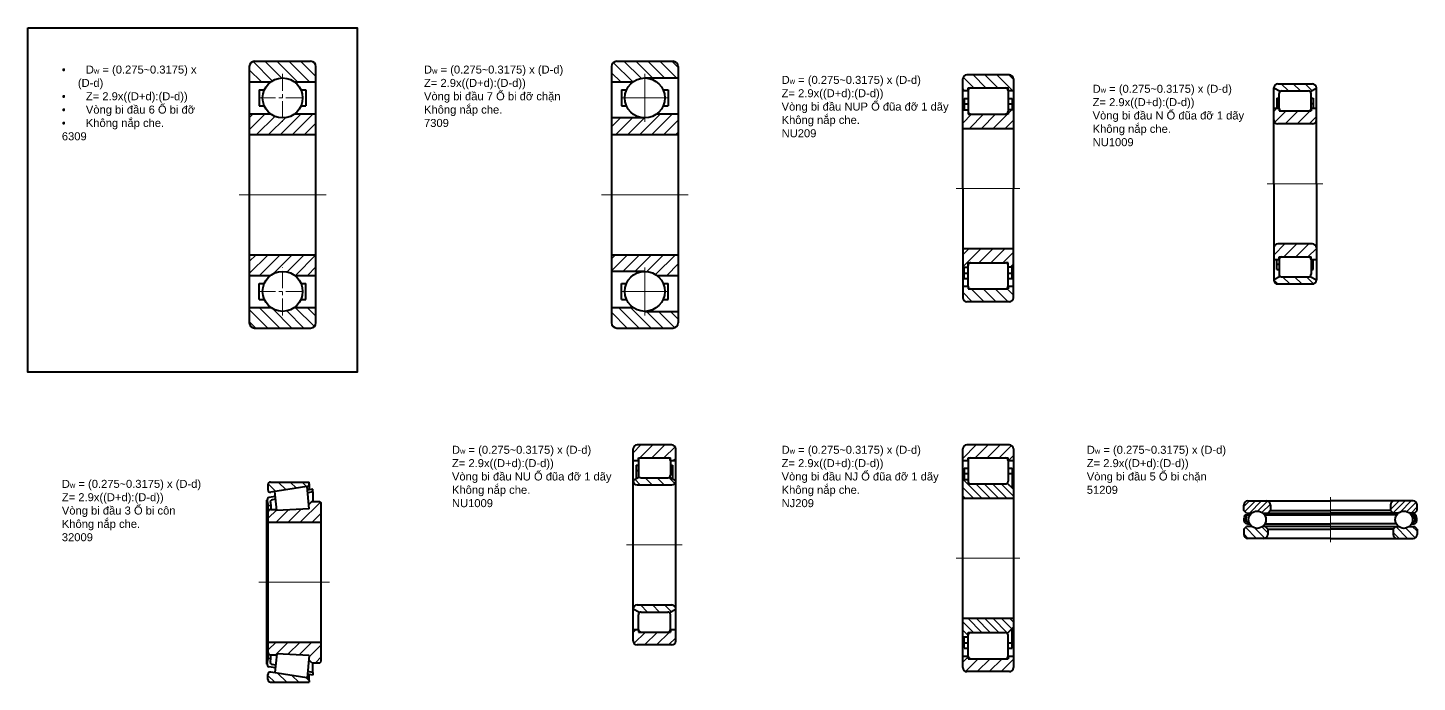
# Model space of a CAD drawing. Header units: millimetres. Extents: x -11382 to 23553, y -372 to 10786.
# Drawn here: x 3498 to 4019, y 4820 to 5065 of the extents above; entities that cross this region are included whole.
import ezdxf

# ---------------------------------------------------------------- set-up
doc = ezdxf.new("R2010")
doc.units = ezdxf.units.MM
doc.header["$LTSCALE"] = 0.2
doc.linetypes.add('CENTER', pattern=[50.8, 31.75, -6.35, 6.35, -6.35])
for name, color, linetype, lineweight in [('đường bao thấy', 7, 'Continuous', 40), ('đường mặt cắt', 160, 'Continuous', 15), ('đường nét tâm', 137, 'CENTER', 15)]:
    doc.layers.add(name, color=color, linetype=linetype, lineweight=lineweight)
doc.styles.add('nhat3', font='arial.ttf', dxfattribs={"height": 3})

msp = doc.modelspace()

# ---------------------------------------------------------------- hatches: boundary and pattern name
at = {"layer": 'đường mặt cắt'}
h = msp.add_hatch(dxfattribs=at)
h.set_pattern_fill('ANSI31', color=256, angle=90, style=0)
h.paths.add_polyline_path([(3605.851, 5050.384, 0.4142136), (3603.851, 5052.384), (3582.851, 5052.384, 0.4142136), (3580.851, 5050.384), (3580.851, 5044.634), (3588.851, 5044.634, -0.3333333), (3597.851, 5044.634), (3605.851, 5044.634)])
h.paths.add_polyline_path([(3605.851, 4960.134), (3597.851, 4960.134, -0.3333333), (3588.851, 4960.134), (3580.851, 4960.134), (3580.851, 4954.384, 0.4142136), (3582.851, 4952.384), (3603.851, 4952.384, 0.4142136), (3605.851, 4954.384)])
h = msp.add_hatch(dxfattribs=at)
h.set_pattern_fill('ANSI31', color=256, style=0)
h.paths.add_polyline_path([(3588.851, 5032.634), (3580.851, 5032.634), (3580.851, 5024.884), (3605.851, 5024.884), (3605.851, 5032.634), (3597.851, 5032.634, -0.3333333)])
h.paths.add_polyline_path([(3597.851, 4972.134), (3605.851, 4972.134), (3605.851, 4979.884), (3580.851, 4979.884), (3580.851, 4972.134), (3588.851, 4972.134, -0.3333333)])
at = {"layer": 'đường nét tâm'}
h = msp.add_hatch(dxfattribs=at)
h.set_pattern_fill('ANSI31', color=256, angle=90, style=0)
h.paths.add_polyline_path([(3718.64, 5052.384, 0.4142136), (3716.64, 5050.384), (3716.64, 5044.634), (3724.64, 5044.634, -0.1622777), (3729.14, 5046.134), (3741.64, 5046.134), (3741.64, 5050.384, 0.4142136), (3739.64, 5052.384)])
h.paths.add_polyline_path([(3729.14, 4958.634, -0.1622777), (3724.64, 4960.134), (3716.64, 4960.134), (3716.64, 4954.384, 0.4142136), (3718.64, 4952.384), (3739.64, 4952.384, 0.4142136), (3741.64, 4954.384), (3741.64, 4958.634)])
h = msp.add_hatch(dxfattribs=at)
h.set_pattern_fill('ANSI31', color=256, angle=90, style=0)
h.paths.add_polyline_path([(3849.836, 5047.245, 0.4142136), (3848.336, 5045.745), (3848.336, 5041.395), (3850.336, 5041.395), (3850.336, 5042.395), (3865.336, 5042.395), (3865.336, 5041.395), (3867.336, 5041.395), (3867.336, 5045.745, 0.4142136), (3865.836, 5047.245)])
h.paths.add_polyline_path([(3850.336, 4967.095), (3850.336, 4968.095), (3848.336, 4968.095), (3848.336, 4963.745, 0.4142136), (3849.836, 4962.245), (3865.836, 4962.245, 0.4142136), (3867.336, 4963.745), (3867.336, 4968.095), (3865.336, 4968.095), (3865.336, 4967.095)])
h = msp.add_hatch(dxfattribs=at)
h.set_pattern_fill('ANSI31', color=256, angle=90, style=0)
h.paths.add_polyline_path([(3967.95, 4971.556, -0.1647884), (3967.342, 4971.762), (3964.95, 4970.506), (3964.95, 4970.406, 0.4142136), (3966.45, 4968.906), (3979.45, 4968.906, 0.4142136), (3980.95, 4970.406), (3980.95, 4970.506), (3978.558, 4971.762, -0.1647884), (3977.95, 4971.556)])
h.paths.add_polyline_path([(3966.45, 5043.906, 0.4142136), (3964.95, 5042.406), (3964.95, 5042.306), (3967.342, 5041.05, -0.1647884), (3967.95, 5041.256), (3977.95, 5041.256, -0.1647884), (3978.558, 5041.05), (3980.95, 5042.306), (3980.95, 5042.406, 0.4142136), (3979.45, 5043.906)])
h = msp.add_hatch(dxfattribs=at)
h.set_pattern_fill('ANSI31', color=256, style=0)
h.paths.add_polyline_path([(3741.64, 4972.134), (3741.64, 4979.884), (3716.64, 4979.884), (3716.64, 4973.634), (3729.14, 4973.634, -0.1622777), (3733.64, 4972.134)])
h.paths.add_polyline_path([(3741.64, 5024.884), (3741.64, 5032.634), (3733.64, 5032.634, -0.1622777), (3729.14, 5031.134), (3716.64, 5031.134), (3716.64, 5024.884)])
h = msp.add_hatch(dxfattribs=at)
h.set_pattern_fill('ANSI31', color=256, style=0)
h.paths.add_polyline_path([(3851.336, 5032.595), (3850.336, 5032.595), (3850.336, 5034.245), (3848.336, 5034.245), (3848.336, 5027.245), (3867.336, 5027.245), (3867.336, 5034.245), (3865.336, 5034.245), (3865.336, 5032.595), (3864.336, 5032.595)])
h.paths.add_polyline_path([(3864.336, 4976.895), (3865.336, 4976.895), (3865.336, 4975.245), (3867.336, 4975.245), (3867.336, 4982.245), (3848.336, 4982.245), (3848.336, 4975.245), (3850.336, 4975.245), (3850.336, 4976.895), (3851.336, 4976.895)])
h = msp.add_hatch(dxfattribs=at)
h.set_pattern_fill('ANSI31', color=256, style=0)
h.paths.add_polyline_path([(3979.45, 5028.906, 0.4142136), (3980.95, 5030.406), (3980.95, 5034.756), (3978.95, 5034.756), (3978.95, 5033.756), (3966.95, 5033.756), (3966.95, 5034.756), (3964.95, 5034.756), (3964.95, 5030.406, 0.4142136), (3966.45, 5028.906)])
h.paths.add_polyline_path([(3966.45, 4983.906, 0.4142136), (3964.95, 4982.406), (3964.95, 4978.056), (3966.95, 4978.056), (3966.95, 4979.056), (3978.95, 4979.056), (3978.95, 4978.056), (3980.95, 4978.056), (3980.95, 4982.406, 0.4142136), (3979.45, 4983.906)])
h = msp.add_hatch(dxfattribs=at)
h.set_pattern_fill('ANSI31', color=256, style=0)
h.paths.add_polyline_path([(3738.734, 4903.743), (3738.734, 4902.743), (3740.734, 4902.743), (3740.734, 4907.093, 0.4142136), (3739.234, 4908.593), (3726.234, 4908.593, 0.4142136), (3724.734, 4907.093), (3724.734, 4902.743), (3726.734, 4902.743), (3726.734, 4903.743)])
h.paths.add_polyline_path([(3739.234, 4833.593, 0.4142136), (3740.734, 4835.093), (3740.734, 4839.443), (3738.734, 4839.443), (3738.734, 4838.443), (3726.734, 4838.443), (3726.734, 4839.443), (3724.734, 4839.443), (3724.734, 4835.093, 0.4142136), (3726.234, 4833.593)])
h = msp.add_hatch(dxfattribs=at)
h.set_pattern_fill('ANSI31', color=256, style=0)
h.paths.add_polyline_path([(3865.336, 4903.743), (3865.336, 4902.743), (3867.336, 4902.743), (3867.336, 4907.093, 0.4142136), (3865.836, 4908.593), (3849.836, 4908.593, 0.4142136), (3848.336, 4907.093), (3848.336, 4902.743), (3850.336, 4902.743), (3850.336, 4903.743)])
h.paths.add_polyline_path([(3850.336, 4828.443), (3850.336, 4829.443), (3848.336, 4829.443), (3848.336, 4825.093, 0.4142136), (3849.836, 4823.593), (3865.836, 4823.593, 0.4142136), (3867.336, 4825.093), (3867.336, 4829.443), (3865.336, 4829.443), (3865.336, 4828.443)])
h = msp.add_hatch(dxfattribs=at)
h.set_pattern_fill('ANSI31', color=256, angle=90, style=0)
h.paths.add_polyline_path([(3588.812, 4894.638, 0.4142136), (3587.812, 4893.638), (3587.812, 4891.812, 0.4618655), (3588.971, 4890.825), (3602.471, 4893.002, 0.3681149), (3603.312, 4893.99), (3603.312, 4894.638)])
h.paths.add_polyline_path([(3603.312, 4819.638), (3603.312, 4820.286, 0.3681149), (3602.471, 4821.274), (3588.971, 4823.451, 0.4618655), (3587.812, 4822.464), (3587.812, 4820.638, 0.4142136), (3588.812, 4819.638)])
h = msp.add_hatch(dxfattribs=at)
h.set_pattern_fill('ANSI31', color=256, angle=90, style=0)
h.paths.add_polyline_path([(3739.234, 4893.593, 0.4142136), (3740.734, 4895.093), (3740.734, 4895.193), (3738.342, 4896.449, -0.1647884), (3737.734, 4896.243), (3727.734, 4896.243, -0.1647884), (3727.126, 4896.449), (3724.734, 4895.193), (3724.734, 4895.093, 0.4142136), (3726.234, 4893.593)])
h.paths.add_polyline_path([(3726.234, 4848.593, 0.4142136), (3724.734, 4847.093), (3724.734, 4846.993), (3727.126, 4845.737, -0.1647884), (3727.734, 4845.943), (3737.734, 4845.943, -0.1647884), (3738.342, 4845.737), (3740.734, 4846.993), (3740.734, 4847.093, 0.4142136), (3739.234, 4848.593)])
h = msp.add_hatch(dxfattribs=at)
h.set_pattern_fill('ANSI31', color=256, scale=0.7, angle=90, style=0)
h.paths.add_polyline_path([(3864.336, 4838.243, -0.1989124), (3865.043, 4837.95), (3867.336, 4840.243), (3867.336, 4843.593), (3848.336, 4843.593), (3848.336, 4836.593), (3850.336, 4836.593), (3850.336, 4838.243), (3851.336, 4838.243)])
h.paths.add_polyline_path([(3851.336, 4893.943), (3850.336, 4893.943), (3850.336, 4895.593), (3848.336, 4895.593), (3848.336, 4888.593), (3867.336, 4888.593), (3867.336, 4891.943), (3865.043, 4894.236, -0.1989124), (3864.336, 4893.943)])
h = msp.add_hatch(dxfattribs=at)
h.set_pattern_fill('ANSI31', color=256, style=0)
h.paths.add_polyline_path([(3603.351, 4829.671), (3603.188, 4828.061), (3604.311, 4826.938), (3607.312, 4826.938), (3607.812, 4827.438), (3607.812, 4834.638), (3587.976, 4834.638), (3587.976, 4830.4, 0.2524212), (3588.812, 4829.95), (3591.106, 4829.95), (3591.141, 4830.299)])
h.paths.add_polyline_path([(3607.812, 4879.638), (3607.812, 4886.838), (3607.312, 4887.338), (3604.311, 4887.338), (3603.188, 4886.215), (3603.351, 4884.605), (3591.141, 4883.977), (3591.106, 4884.326), (3588.812, 4884.326, 0.2524212), (3587.976, 4883.876), (3587.976, 4879.638)])
h = msp.add_hatch(dxfattribs=at)
h.set_pattern_fill('ANSI31', color=256, scale=0.5, style=0)
h.paths.add_polyline_path([(3960.824, 4883.061), (3962.747, 4883.061), (3963.747, 4884.061), (3963.747, 4886.061, 0.4142136), (3962.247, 4887.561), (3955.247, 4887.561, 0.4142136), (3953.747, 4886.061), (3953.747, 4884.061), (3954.747, 4883.061), (3956.671, 4883.061, -0.3611576)])
h.paths.add_polyline_path([(4015.824, 4883.061), (4017.747, 4883.061), (4018.747, 4884.061), (4018.747, 4886.061, 0.4142136), (4017.247, 4887.561), (4010.247, 4887.561, 0.4142136), (4008.747, 4886.061), (4008.747, 4884.061), (4009.747, 4883.061), (4011.671, 4883.061, -0.3611576)])
h = msp.add_hatch(dxfattribs=at)
h.set_pattern_fill('ANSI31', color=256, scale=0.7, angle=90, style=0)
h.paths.add_polyline_path([(3956.671, 4878.061), (3954.747, 4878.061), (3953.747, 4877.061), (3953.747, 4875.061, 0.4142136), (3955.247, 4873.561), (3961.247, 4873.561, 0.4142136), (3962.747, 4875.061), (3962.747, 4877.061), (3961.747, 4878.061), (3960.824, 4878.061, -0.3611576)])
h.paths.add_polyline_path([(4011.671, 4878.061), (4010.747, 4878.061), (4009.747, 4877.061), (4009.747, 4875.061, 0.4142136), (4011.247, 4873.561), (4017.247, 4873.561, 0.4142136), (4018.747, 4875.061), (4018.747, 4877.061), (4017.747, 4878.061), (4015.824, 4878.061, -0.3611576)])

# ---------------------------------------------------------------- linework, layer by layer
at = {"layer": 'đường bao thấy'}
for p, q in [((3580.851, 5050.384), (3580.851, 4954.384)), ((3582.851, 5052.384), (3603.851, 5052.384)), ((3605.851, 4954.384), (3605.851, 5050.384)), ((3716.64, 5050.384), (3716.64, 4954.384)), ((3718.64, 5052.384), (3739.64, 5052.384)), ((3741.64, 5050.384), (3741.64, 4954.384)), ((3580.851, 5044.634), (3588.851, 5044.634)), ((3597.851, 5044.634), (3605.851, 5044.634)), ((3716.64, 5044.634), (3724.64, 5044.634)), ((3729.14, 5046.134), (3741.64, 5046.134)), ((3848.336, 5004.745), (3848.336, 5045.745)), ((3865.836, 5047.245), (3849.836, 5047.245)), ((3867.336, 5045.745), (3867.336, 5004.745)), ((3966.45, 5043.906), (3979.45, 5043.906)), ((3584.601, 5041.634), (3584.601, 5035.634)), ((3584.601, 5041.634), (3586.478, 5041.634)), ((3600.225, 5041.634), (3602.101, 5041.634)), ((3602.101, 5041.634), (3602.101, 5035.634)), ((3720.39, 5041.634), (3720.39, 5035.634)), ((3720.39, 5041.634), (3722.266, 5041.634)), ((3736.014, 5041.634), (3737.89, 5041.634)), ((3737.89, 5041.634), (3737.89, 5035.634)), ((3848.336, 5041.395), (3850.336, 5041.395)), ((3848.836, 5038.495), (3850.336, 5038.495)), ((3848.836, 5038.495), (3848.836, 5034.245)), ((3850.336, 5042.395), (3865.336, 5042.395)), ((3850.336, 5041.395), (3850.336, 5042.395)), ((3850.336, 5041.395), (3850.336, 5041.395)), ((3850.336, 5041.395), (3850.336, 5033.595)), ((3865.336, 5041.395), (3865.336, 5042.395)), ((3865.336, 5041.395), (3865.336, 5041.395)), ((3865.336, 5041.395), (3867.336, 5041.395)), ((3865.336, 5041.395), (3865.336, 5033.595)), ((3865.336, 5038.495), (3866.836, 5038.495)), ((3866.836, 5038.495), (3866.836, 5034.245)), ((3964.95, 5006.406), (3964.95, 5042.406)), ((3967.342, 5041.05), (3964.95, 5042.306)), ((3966.11, 5038.506), (3966.95, 5038.506)), ((3966.11, 5038.506), (3966.11, 5034.756)), ((3966.95, 5034.756), (3966.95, 5040.256)), ((3967.95, 5041.256), (3977.95, 5041.256)), ((3978.558, 5041.05), (3980.95, 5042.306)), ((3978.95, 5034.756), (3978.95, 5040.256)), ((3978.95, 5038.506), (3979.79, 5038.506)), ((3979.79, 5038.506), (3979.79, 5034.756)), ((3980.95, 5006.406), (3980.95, 5042.406)), ((3580.851, 5032.634), (3588.851, 5032.634)), ((3584.601, 5035.634), (3586.478, 5035.634)), ((3597.851, 5032.634), (3605.851, 5032.634)), ((3600.225, 5035.634), (3602.101, 5035.634)), ((3720.39, 5035.634), (3722.266, 5035.634)), ((3733.64, 5032.634), (3741.64, 5032.634)), ((3736.014, 5035.634), (3737.89, 5035.634)), ((3848.336, 5034.245), (3850.336, 5034.245)), ((3848.836, 5036.495), (3850.336, 5036.495)), ((3850.336, 5034.245), (3850.336, 5032.595)), ((3850.336, 5032.595), (3851.336, 5032.595)), ((3851.336, 5032.595), (3864.336, 5032.595)), ((3865.336, 5032.595), (3864.336, 5032.595)), ((3865.336, 5036.495), (3866.836, 5036.495)), ((3867.336, 5034.245), (3865.336, 5034.245)), ((3865.336, 5034.245), (3865.336, 5032.595)), ((3964.95, 5034.756), (3966.95, 5034.756)), ((3966.11, 5036.506), (3966.95, 5036.506)), ((3966.95, 5034.756), (3966.95, 5034.756)), ((3966.95, 5034.756), (3966.95, 5033.756)), ((3966.95, 5033.756), (3978.95, 5033.756)), ((3978.95, 5036.506), (3979.79, 5036.506)), ((3978.95, 5034.756), (3978.95, 5034.756)), ((3978.95, 5034.756), (3980.95, 5034.756)), ((3978.95, 5034.756), (3978.95, 5033.756)), ((3729.14, 5031.134), (3716.64, 5031.134)), ((3979.45, 5028.906), (3966.45, 5028.906)), ((3580.851, 5024.884), (3605.851, 5024.884)), ((3716.64, 5024.884), (3741.64, 5024.884)), ((3848.336, 5027.245), (3867.336, 5027.245)), ((3848.336, 5004.745), (3848.336, 4963.745)), ((3867.336, 4963.745), (3867.336, 5004.745)), ((3964.95, 5006.406), (3964.95, 4970.406)), ((3980.95, 5006.406), (3980.95, 4970.406)), ((3848.336, 4982.245), (3867.336, 4982.245)), ((3979.45, 4983.906), (3966.45, 4983.906)), ((3580.851, 4979.884), (3605.851, 4979.884)), ((3716.64, 4979.884), (3741.64, 4979.884)), ((3848.336, 4975.245), (3850.336, 4975.245)), ((3848.836, 4970.995), (3848.836, 4975.245)), ((3850.336, 4975.245), (3850.336, 4976.895)), ((3850.336, 4976.895), (3851.336, 4976.895)), ((3850.336, 4968.095), (3850.336, 4975.895)), ((3851.336, 4976.895), (3864.336, 4976.895)), ((3865.336, 4976.895), (3864.336, 4976.895)), ((3865.336, 4975.245), (3865.336, 4976.895)), ((3865.336, 4968.095), (3865.336, 4975.895)), ((3867.336, 4975.245), (3865.336, 4975.245)), ((3866.836, 4970.995), (3866.836, 4975.245)), ((3964.95, 4978.056), (3966.95, 4978.056)), ((3966.11, 4974.306), (3966.11, 4978.056)), ((3966.11, 4976.306), (3966.95, 4976.306)), ((3966.95, 4979.056), (3978.95, 4979.056)), ((3966.95, 4978.056), (3966.95, 4979.056)), ((3966.95, 4978.056), (3966.95, 4978.056)), ((3966.95, 4978.056), (3966.95, 4972.556)), ((3978.95, 4978.056), (3978.95, 4979.056)), ((3978.95, 4978.056), (3978.95, 4978.056)), ((3978.95, 4978.056), (3980.95, 4978.056)), ((3978.95, 4978.056), (3978.95, 4972.556)), ((3978.95, 4976.306), (3979.79, 4976.306)), ((3979.79, 4974.306), (3979.79, 4978.056)), ((3580.851, 4972.134), (3588.851, 4972.134)), ((3597.851, 4972.134), (3605.851, 4972.134)), ((3729.14, 4973.634), (3716.64, 4973.634)), ((3733.64, 4972.134), (3741.64, 4972.134)), ((3848.836, 4972.995), (3850.336, 4972.995)), ((3848.836, 4970.995), (3850.336, 4970.995)), ((3865.336, 4972.995), (3866.836, 4972.995)), ((3865.336, 4970.995), (3866.836, 4970.995)), ((3967.342, 4971.762), (3964.95, 4970.506)), ((3966.11, 4974.306), (3966.95, 4974.306)), ((3967.95, 4971.556), (3977.95, 4971.556)), ((3978.558, 4971.762), (3980.95, 4970.506)), ((3978.95, 4974.306), (3979.79, 4974.306)), ((3584.601, 4963.134), (3584.601, 4969.134)), ((3584.601, 4969.134), (3586.478, 4969.134)), ((3600.225, 4969.134), (3602.101, 4969.134)), ((3602.101, 4963.134), (3602.101, 4969.134)), ((3720.39, 4963.134), (3720.39, 4969.134)), ((3720.39, 4969.134), (3722.266, 4969.134)), ((3736.014, 4969.134), (3737.89, 4969.134)), ((3737.89, 4963.134), (3737.89, 4969.134)), ((3848.336, 4968.095), (3850.336, 4968.095)), ((3850.336, 4968.095), (3850.336, 4968.095)), ((3850.336, 4968.095), (3850.336, 4967.095)), ((3850.336, 4967.095), (3865.336, 4967.095)), ((3865.336, 4968.095), (3865.336, 4968.095)), ((3865.336, 4968.095), (3867.336, 4968.095)), ((3865.336, 4968.095), (3865.336, 4967.095)), ((3966.45, 4968.906), (3979.45, 4968.906)), ((3580.851, 4960.134), (3588.851, 4960.134)), ((3584.601, 4963.134), (3586.478, 4963.134)), ((3597.851, 4960.134), (3605.851, 4960.134)), ((3600.225, 4963.134), (3602.101, 4963.134)), ((3716.64, 4960.134), (3724.64, 4960.134)), ((3720.39, 4963.134), (3722.266, 4963.134)), ((3736.014, 4963.134), (3737.89, 4963.134)), ((3865.836, 4962.245), (3849.836, 4962.245)), ((3729.14, 4958.634), (3741.64, 4958.634)), ((3582.851, 4952.384), (3603.851, 4952.384)), ((3718.64, 4952.384), (3739.64, 4952.384)), ((3739.234, 4908.593), (3726.234, 4908.593)), ((3865.836, 4908.593), (3849.836, 4908.593)), ((3724.734, 4835.093), (3724.734, 4907.093)), ((3724.734, 4902.743), (3726.734, 4902.743)), ((3726.734, 4903.743), (3738.734, 4903.743)), ((3726.734, 4902.743), (3726.734, 4903.743)), ((3726.734, 4902.743), (3726.734, 4902.743)), ((3726.734, 4902.743), (3726.734, 4897.243)), ((3738.734, 4902.743), (3738.734, 4903.743)), ((3738.734, 4902.743), (3740.734, 4902.743)), ((3738.734, 4902.743), (3738.734, 4902.743)), ((3738.734, 4902.743), (3738.734, 4897.243)), ((3740.734, 4835.093), (3740.734, 4907.093)), ((3848.336, 4825.093), (3848.336, 4907.093)), ((3848.336, 4902.743), (3850.336, 4902.743)), ((3850.336, 4903.743), (3865.336, 4903.743)), ((3850.336, 4902.743), (3850.336, 4903.743)), ((3850.336, 4902.743), (3850.336, 4902.743)), ((3850.336, 4902.743), (3850.336, 4894.943)), ((3865.336, 4902.743), (3865.336, 4903.743)), ((3865.336, 4902.743), (3865.336, 4902.743)), ((3865.336, 4902.743), (3867.336, 4902.743)), ((3865.336, 4902.743), (3865.336, 4894.943)), ((3867.336, 4907.093), (3867.336, 4825.093)), ((3725.894, 4900.993), (3726.734, 4900.993)), ((3725.894, 4900.993), (3725.894, 4895.802)), ((3725.894, 4898.993), (3726.734, 4898.993)), ((3738.734, 4900.993), (3739.574, 4900.993)), ((3738.734, 4898.993), (3739.574, 4898.993)), ((3739.574, 4900.993), (3739.574, 4895.802)), ((3848.836, 4899.843), (3850.336, 4899.843)), ((3848.836, 4899.843), (3848.836, 4897.843)), ((3848.836, 4897.843), (3850.336, 4897.843)), ((3848.836, 4897.843), (3848.836, 4895.593)), ((3865.336, 4899.843), (3866.836, 4899.843)), ((3865.336, 4897.843), (3866.836, 4897.843)), ((3866.836, 4899.843), (3866.836, 4897.843)), ((3866.836, 4897.843), (3866.836, 4892.443)), ((3587.812, 4893.638), (3587.812, 4891.812)), ((3588.812, 4894.638), (3603.312, 4894.638)), ((3602.471, 4893.002), (3588.971, 4890.825)), ((3603.351, 4884.605), (3602.503, 4892.973)), ((3604.611, 4892.008), (3602.64, 4891.626)), ((3603.312, 4893.99), (3603.312, 4894.638)), ((3603.312, 4893.99), (3603.312, 4891.756)), ((3604.708, 4891.056), (3604.611, 4892.008)), ((3727.126, 4896.449), (3724.734, 4895.193)), ((3726.234, 4893.593), (3739.234, 4893.593)), ((3727.734, 4896.243), (3737.734, 4896.243)), ((3738.342, 4896.449), (3740.734, 4895.193)), ((3848.336, 4895.593), (3850.336, 4895.593)), ((3850.336, 4895.593), (3850.336, 4893.943)), ((3850.336, 4893.943), (3851.336, 4893.943)), ((3851.336, 4893.943), (3864.336, 4893.943)), ((3867.336, 4891.943), (3865.043, 4894.236)), ((3587.475, 4826.415), (3587.475, 4887.861)), ((3587.505, 4887.619), (3587.976, 4885.732)), ((3590.603, 4889.293), (3588.289, 4888.844)), ((3588.732, 4886.833), (3588.961, 4885.918)), ((3590.704, 4888.293), (3589.516, 4888.058)), ((3591.141, 4883.977), (3590.424, 4891.059)), ((3604.708, 4891.056), (3602.737, 4890.667)), ((3604.311, 4887.338), (3603.188, 4886.215)), ((3604.311, 4887.338), (3607.312, 4887.338)), ((3604.708, 4891.056), (3604.708, 4887.338)), ((3607.312, 4887.338), (3607.812, 4886.838)), ((3607.812, 4827.438), (3607.812, 4886.838)), ((3848.336, 4888.593), (3867.336, 4888.593)), ((3955.247, 4887.561), (3986.247, 4887.561)), ((4017.247, 4887.561), (3986.247, 4887.561)), ((3587.812, 4882.326), (3587.812, 4883.326)), ((3587.812, 4882.326), (3587.812, 4831.95)), ((3588.961, 4885.918), (3587.976, 4885.732)), ((3587.976, 4828.544), (3587.976, 4885.732)), ((3588.812, 4884.326), (3591.106, 4884.326)), ((3588.961, 4885.918), (3588.961, 4884.326)), ((3603.351, 4884.605), (3591.141, 4883.977)), ((3953.747, 4884.061), (3953.747, 4886.061)), ((3954.747, 4883.061), (3953.747, 4884.061)), ((3954.244, 4882.429), (3956.087, 4882.429)), ((3954.747, 4883.061), (3956.671, 4883.061)), ((3960.824, 4883.061), (3986.247, 4883.061)), ((3961.407, 4882.429), (3986.247, 4882.429)), ((3962.747, 4883.061), (3963.747, 4884.061)), ((3963.747, 4886.061), (3963.747, 4884.061)), ((3963.747, 4884.061), (3986.247, 4884.061)), ((4008.747, 4884.061), (3986.247, 4884.061)), ((4011.671, 4883.061), (3986.247, 4883.061)), ((4011.087, 4882.429), (3986.247, 4882.429)), ((4008.747, 4886.061), (4008.747, 4884.061)), ((4009.747, 4883.061), (4008.747, 4884.061)), ((4017.747, 4883.061), (4015.824, 4883.061)), ((4018.251, 4882.429), (4016.407, 4882.429)), ((4017.747, 4883.061), (4018.747, 4884.061)), ((4018.747, 4884.061), (4018.747, 4886.061)), ((3587.812, 4879.638), (3607.812, 4879.638)), ((3953.747, 4877.061), (3954.747, 4878.061)), ((3953.747, 4877.061), (3953.747, 4875.061)), ((3956.671, 4878.061), (3954.747, 4878.061)), ((3955.113, 4879.027), (3955.883, 4879.027)), ((3986.247, 4878.061), (3960.824, 4878.061)), ((3961.612, 4879.027), (3986.247, 4879.027)), ((3961.747, 4878.061), (3962.747, 4877.061)), ((3962.747, 4877.061), (3962.747, 4875.061)), ((3962.747, 4877.061), (3986.247, 4877.061)), ((4010.883, 4879.027), (3986.247, 4879.027)), ((3986.247, 4878.061), (4011.671, 4878.061)), ((4009.747, 4877.061), (3986.247, 4877.061)), ((4010.747, 4878.061), (4009.747, 4877.061)), ((4009.747, 4877.061), (4009.747, 4875.061)), ((4015.824, 4878.061), (4017.747, 4878.061)), ((4017.382, 4879.027), (4016.612, 4879.027)), ((4018.747, 4877.061), (4017.747, 4878.061)), ((4018.747, 4877.061), (4018.747, 4875.061)), ((3986.247, 4873.561), (3955.247, 4873.561)), ((3986.247, 4873.561), (4017.247, 4873.561)), ((3727.126, 4845.737), (3724.734, 4846.993)), ((3726.234, 4848.593), (3739.234, 4848.593)), ((3726.734, 4839.443), (3726.734, 4844.943)), ((3727.734, 4845.943), (3737.734, 4845.943)), ((3738.342, 4845.737), (3740.734, 4846.993)), ((3738.734, 4839.443), (3738.734, 4844.943)), ((3848.336, 4843.593), (3867.336, 4843.593)), ((3867.336, 4840.243), (3865.043, 4837.95)), ((3866.836, 4834.343), (3866.836, 4839.743)), ((3587.812, 4834.638), (3607.812, 4834.638)), ((3724.734, 4839.443), (3726.734, 4839.443)), ((3726.734, 4839.443), (3726.734, 4839.443)), ((3726.734, 4839.443), (3726.734, 4838.443)), ((3726.734, 4838.443), (3738.734, 4838.443)), ((3738.734, 4839.443), (3738.734, 4839.443)), ((3738.734, 4839.443), (3740.734, 4839.443)), ((3738.734, 4839.443), (3738.734, 4838.443)), ((3848.336, 4836.593), (3850.336, 4836.593)), ((3848.836, 4834.343), (3848.836, 4836.593)), ((3850.336, 4836.593), (3850.336, 4838.243)), ((3850.336, 4838.243), (3851.336, 4838.243)), ((3850.336, 4829.443), (3850.336, 4837.243)), ((3851.336, 4838.243), (3864.336, 4838.243)), ((3865.336, 4829.443), (3865.336, 4837.243)), ((3587.812, 4831.95), (3587.812, 4830.95)), ((3588.812, 4829.95), (3591.106, 4829.95)), ((3588.961, 4828.358), (3588.961, 4829.95)), ((3591.141, 4830.299), (3590.424, 4823.217)), ((3603.351, 4829.671), (3591.141, 4830.299)), ((3603.351, 4829.671), (3602.503, 4821.303)), ((3739.234, 4833.593), (3726.234, 4833.593)), ((3848.336, 4829.443), (3850.336, 4829.443)), ((3848.836, 4834.343), (3850.336, 4834.343)), ((3848.836, 4832.343), (3848.836, 4834.343)), ((3848.836, 4832.343), (3850.336, 4832.343)), ((3850.336, 4829.443), (3850.336, 4829.443)), ((3850.336, 4829.443), (3850.336, 4828.443)), ((3865.336, 4834.343), (3866.836, 4834.343)), ((3865.336, 4832.343), (3866.836, 4832.343)), ((3865.336, 4829.443), (3865.336, 4829.443)), ((3865.336, 4829.443), (3867.336, 4829.443)), ((3865.336, 4829.443), (3865.336, 4828.443)), ((3866.836, 4832.343), (3866.836, 4834.343)), ((3587.505, 4826.657), (3587.976, 4828.544)), ((3588.961, 4828.358), (3587.976, 4828.544)), ((3590.603, 4824.984), (3588.289, 4825.432)), ((3588.732, 4827.443), (3588.961, 4828.358)), ((3590.704, 4825.983), (3589.516, 4826.218)), ((3604.311, 4826.938), (3603.188, 4828.061)), ((3604.311, 4826.938), (3607.312, 4826.938)), ((3604.708, 4823.22), (3604.708, 4826.938)), ((3607.312, 4826.938), (3607.812, 4827.438)), ((3850.336, 4828.443), (3865.336, 4828.443)), ((3587.812, 4820.638), (3587.812, 4822.464)), ((3588.812, 4819.638), (3603.312, 4819.638)), ((3602.471, 4821.274), (3588.971, 4823.451)), ((3604.611, 4822.269), (3602.64, 4822.651)), ((3604.708, 4823.22), (3602.737, 4823.609)), ((3603.312, 4820.286), (3603.312, 4822.52)), ((3603.312, 4820.286), (3603.312, 4819.638)), ((3604.708, 4823.22), (3604.611, 4822.269)), ((3865.836, 4823.593), (3849.836, 4823.593))]:
    msp.add_line(p, q, dxfattribs=at)
at = {"layer": 'đường bao thấy', "ltscale": 0.5}
msp.add_lwpolyline([(3497.787, 5064.936), (3621.334, 5064.936), (3621.334, 4935.89), (3497.787, 4935.89)], close=True, dxfattribs=at)
at = {"layer": 'đường bao thấy'}
for centre, radius in [((3593.351, 5038.634), 7.5), ((3729.14, 5038.634), 7.5), ((3593.351, 4966.134), 7.5), ((3729.14, 4966.134), 7.5), ((3958.747, 4880.561), 3.25), ((4013.747, 4880.561), 3.25)]:
    msp.add_circle(centre, radius, dxfattribs=at)
for centre, radius, start, end in [((3582.851, 5050.384), 2, 90, 180), ((3603.851, 5050.384), 2, 0, 90), ((3718.64, 5050.384), 2, 90, 180), ((3739.64, 5050.384), 2, 0, 90), ((3849.836, 5045.745), 1.5, 90, 180), ((3865.836, 5045.745), 1.5, 0, 90), ((3966.45, 5042.406), 1.5, 90, 180), ((3979.45, 5042.406), 1.5, 0, 90), ((3851.336, 5041.395), 1, 90, 180), ((3864.336, 5041.395), 1, 360, 90), ((3967.95, 5040.256), 1, 90, 180), ((3977.95, 5040.256), 1, 0, 90), ((3851.336, 5033.595), 1, 180, 270), ((3864.336, 5033.595), 1, 270, 0), ((3967.95, 5034.756), 1, 180, 270), ((3977.95, 5034.756), 1, 270, 0), ((3966.45, 5030.406), 1.5, 180, 270), ((3979.45, 5030.406), 1.5, 270, 0), ((3966.45, 4982.406), 1.5, 90, 180), ((3979.45, 4982.406), 1.5, 0, 90), ((3851.336, 4975.895), 1, 90, 180), ((3864.336, 4975.895), 1, 0, 90), ((3967.95, 4978.056), 1, 90, 180), ((3977.95, 4978.056), 1, 360, 90), ((3966.45, 4970.406), 1.5, 180, 270), ((3967.95, 4972.556), 1, 180, 270), ((3977.95, 4972.556), 1, 270, 0), ((3979.45, 4970.406), 1.5, 270, 0), ((3851.336, 4968.095), 1, 180, 270), ((3864.336, 4968.095), 1, 270, 0), ((3849.836, 4963.745), 1.5, 180, 270), ((3865.836, 4963.745), 1.5, 270, 0), ((3582.851, 4954.384), 2, 180, 270), ((3603.851, 4954.384), 2, 270, 0), ((3718.64, 4954.384), 2, 180, 270), ((3739.64, 4954.384), 2, 270, 0), ((3726.234, 4907.093), 1.5, 90, 180), ((3739.234, 4907.093), 1.5, 0, 90), ((3849.836, 4907.093), 1.5, 90, 180), ((3865.836, 4907.093), 1.5, 0, 90), ((3727.734, 4902.743), 1, 90, 180), ((3737.734, 4902.743), 1, 360, 90), ((3851.336, 4902.743), 1, 90, 180), ((3864.336, 4902.743), 1, 360, 90), ((3727.734, 4897.243), 1, 180, 270), ((3737.734, 4897.243), 1, 270, 0), ((3588.812, 4893.638), 1, 90, 180), ((3602.312, 4893.99), 1, 279.16235, 0), ((3726.234, 4895.093), 1.5, 180, 270), ((3739.234, 4895.093), 1.5, 270, 0), ((3851.336, 4894.943), 1, 180, 270), ((3864.336, 4894.943), 1, 270, 0), ((3588.475, 4887.861), 1, 100.71363, 194.03228), ((3588.812, 4891.812), 1, 180, 279.16235), ((3589.702, 4887.076), 1, 100.71363, 194.03228), ((3955.247, 4886.061), 1.5, 90, 180), ((3962.247, 4886.061), 1.5, 0, 90), ((4010.247, 4886.061), 1.5, 90, 180), ((4017.247, 4886.061), 1.5, 0, 90), ((3588.812, 4883.326), 1, 90, 180), ((3955.247, 4875.061), 1.5, 180, 270), ((3961.247, 4875.061), 1.5, 270, 360), ((4011.247, 4875.061), 1.5, 180, 270), ((4017.247, 4875.061), 1.5, 270, 0), ((3726.234, 4847.093), 1.5, 90, 180), ((3727.734, 4844.943), 1, 90, 180), ((3737.734, 4844.943), 1, 0, 90), ((3739.234, 4847.093), 1.5, 0, 90), ((3726.234, 4835.093), 1.5, 180, 270), ((3727.734, 4839.443), 1, 180, 270), ((3737.734, 4839.443), 1, 270, 0), ((3739.234, 4835.093), 1.5, 270, 0), ((3851.336, 4837.243), 1, 90, 180), ((3864.336, 4837.243), 1, 0, 90), ((3588.812, 4830.95), 1, 180, 270), ((3851.336, 4829.443), 1, 180, 270), ((3864.336, 4829.443), 1, 270, 0), ((3588.475, 4826.415), 1, 165.96772, 259.28637), ((3589.702, 4827.2), 1, 165.96772, 259.28637), ((3849.836, 4825.093), 1.5, 180, 270), ((3865.836, 4825.093), 1.5, 270, 0), ((3588.812, 4822.464), 1, 80.83765, 180), ((3588.812, 4820.638), 1, 180, 270), ((3602.312, 4820.286), 1, 0, 80.83765)]:
    msp.add_arc(centre, radius, start, end, dxfattribs=at)
for points, knots in [([(3955.863, 4879.064), (3955.658, 4879.039), (3955.553, 4879.03), (3955.281, 4879.017), (3955.108, 4879.017), (3954.795, 4879.073), (3954.664, 4879.109), (3954.441, 4879.223), (3954.352, 4879.283), (3954.166, 4879.457), (3954.087, 4879.572), (3953.975, 4879.792), (3953.94, 4879.901), (3953.87, 4880.202), (3953.863, 4880.387), (3953.871, 4880.739), (3953.89, 4880.907), (3953.955, 4881.36), (3954.014, 4881.62), (3954.132, 4882.063), (3954.189, 4882.251), (3954.244, 4882.429)], [0.1171909, 0.1171909, 0.1171909, 0.1171909, 0.3552625, 0.3552625, 0.710525, 0.710525, 0.9360715, 0.9360715, 1.0834159, 1.0834159, 1.2741312, 1.2741312, 1.4648465, 1.4648465, 1.8302244, 1.8302244, 2.1956023, 2.1956023, 2.8912113, 2.8912113, 3.4849902, 3.4849902, 3.4849902, 3.4849902]), ([(3955.603, 4879.738), (3955.248, 4879.707), (3954.494, 4879.704), (3954.582, 4881.228), (3954.852, 4882.001), (3955.001, 4882.429)], [0.1901598, 0.1901598, 0.1901598, 0.1901598, 1.0932867, 2.260161, 3.7060294, 3.7060294, 3.7060294, 3.7060294]), ([(4016.632, 4879.064), (4016.836, 4879.039), (4016.942, 4879.03), (4017.214, 4879.017), (4017.387, 4879.017), (4017.7, 4879.073), (4017.831, 4879.109), (4018.054, 4879.223), (4018.143, 4879.283), (4018.329, 4879.457), (4018.408, 4879.572), (4018.52, 4879.792), (4018.554, 4879.901), (4018.624, 4880.202), (4018.632, 4880.387), (4018.623, 4880.739), (4018.605, 4880.907), (4018.54, 4881.36), (4018.481, 4881.62), (4018.363, 4882.063), (4018.305, 4882.251), (4018.251, 4882.429)], [0.1171909, 0.1171909, 0.1171909, 0.1171909, 0.3552625, 0.3552625, 0.710525, 0.710525, 0.9360715, 0.9360715, 1.0834159, 1.0834159, 1.2741312, 1.2741312, 1.4648465, 1.4648465, 1.8302244, 1.8302244, 2.1956023, 2.1956023, 2.8912113, 2.8912113, 3.4849902, 3.4849902, 3.4849902, 3.4849902]), ([(4016.891, 4879.738), (4017.247, 4879.707), (4018.001, 4879.704), (4017.913, 4881.228), (4017.643, 4882.001), (4017.494, 4882.429)], [0.1901598, 0.1901598, 0.1901598, 0.1901598, 1.0932867, 2.260161, 3.7060294, 3.7060294, 3.7060294, 3.7060294])]:
    msp.add_open_spline(points, degree=3, knots=knots, dxfattribs=at)
at = {"layer": 'đường mặt cắt'}
for p, q in [((3729.14, 5047.634), (3729.14, 5029.634)), ((3720.14, 5038.634), (3738.14, 5038.634)), ((3577.101, 5002.384), (3609.601, 5002.384)), ((3712.89, 5002.384), (3745.39, 5002.384)), ((3845.936, 5004.745), (3869.736, 5004.745)), ((3962.55, 5006.406), (3983.35, 5006.406)), ((3729.14, 4957.134), (3729.14, 4975.134)), ((3720.14, 4966.134), (3738.14, 4966.134)), ((3986.247, 4888.961), (3986.247, 4872.161)), ((3722.334, 4871.093), (3743.134, 4871.093)), ((3845.936, 4866.093), (3869.736, 4866.093)), ((3584.424, 4857.138), (3610.862, 4857.138)), ((3584.862, 4857.138), (3610.862, 4857.138)), ((3584.862, 4857.138), (3610.862, 4857.138)), ((3584.862, 4857.138), (3610.862, 4857.138))]:
    msp.add_line(p, q, dxfattribs=at)
at = {"layer": 'đường nét tâm'}
for p, q in [((3593.351, 5047.634), (3593.351, 5029.634)), ((3584.351, 5038.634), (3602.351, 5038.634)), ((3593.351, 4957.134), (3593.351, 4975.134)), ((3584.351, 4966.134), (3602.351, 4966.134))]:
    msp.add_line(p, q, dxfattribs=at)

# ---------------------------------------------------------------- texts
at = {"layer": 'đường bao thấy', "char_height": 3, "attachment_point": 1, "style": 'nhat3'}
for s, insert, width in [('\\pi-6,l6,t9;{\\fSymbol|b0|i0|c2|p18;·^I}D{\\H0.6667x;w} = (0.275{\\fAndalus|b0|i0|c0|p18;~}0.3175) x (D-d)\\P{\\fSymbol|b0|i0|c2|p18;·^I}Z= 2.9x((D+d):(D-d))\\P{\\fSymbol|b0|i0|c2|p18;·^I}Vòng bi đầu 6 Ổ bi đỡ\\P{\\fSymbol|b0|i0|c2|p18;·^I}Không nắp che.\\P\\pi0,l0,tz;6309', (3510.555, 5050.777), 56.12559), ('D{\\H0.6667x;w} = (0.275{\\fAndalus|b0|i0|c0|p18;~}0.3175) x (D-d)\\PZ= 2.9x((D+d):(D-d))\\PVòng bi đầu 7 Ổ bi đỡ chặn\\PKhông nắp che.\\P7309', (3646.343, 5050.777), 56.12559), ('D{\\H0.6667x;w} = (0.275{\\fAndalus|b0|i0|c0|p18;~}0.3175) x (D-d)\\PZ= 2.9x((D+d):(D-d))\\PVòng bi đầu NUP Ổ đũa đỡ 1 dãy\\PKhông nắp che.\\PNU209', (3780.432, 5046.908), 61.4978), ('D{\\H0.6667x;w} = (0.275{\\fAndalus|b0|i0|c0|p18;~}0.3175) x (D-d)\\PZ= 2.9x((D+d):(D-d))\\PVòng bi đầu N Ổ đũa đỡ 1 dãy\\PKhông nắp che.\\PNU1009', (3897.046, 5043.57), 59.17156), ('D{\\H0.6667x;w} = (0.275{\\fAndalus|b0|i0|c0|p18;~}0.3175) x (D-d)\\PZ= 2.9x((D+d):(D-d))\\PVòng bi đầu NU Ổ đũa đỡ 1 dãy\\PKhông nắp che.\\PNU1009', (3656.831, 4908.257), 59.17156), ('D{\\H0.6667x;w} = (0.275{\\fAndalus|b0|i0|c0|p18;~}0.3175) x (D-d)\\PZ= 2.9x((D+d):(D-d))\\PVòng bi đầu NJ Ổ đũa đỡ 1 dãy\\PKhông nắp che.\\PNJ209', (3780.432, 4908.257), 59.17156), ('D{\\H0.6667x;w} = (0.275{\\fAndalus|b0|i0|c0|p18;~}0.3175) x (D-d)\\PZ= 2.9x((D+d):(D-d))\\PVòng bi đầu 5 Ổ bi chặn\\P51209', (3894.856, 4908.257), 59.17156), ('D{\\H0.6667x;w} = (0.275{\\fAndalus|b0|i0|c0|p18;~}0.3175) x (D-d)\\PZ= 2.9x((D+d):(D-d))\\PVòng bi đầu 3 Ổ bi côn\\PKhông nắp che.\\P32009', (3510.555, 4895.486), 56.12559)]:
    msp.add_mtext(s, dxfattribs=dict(at, insert=insert, width=width))

doc.saveas('drawing.dxf')
